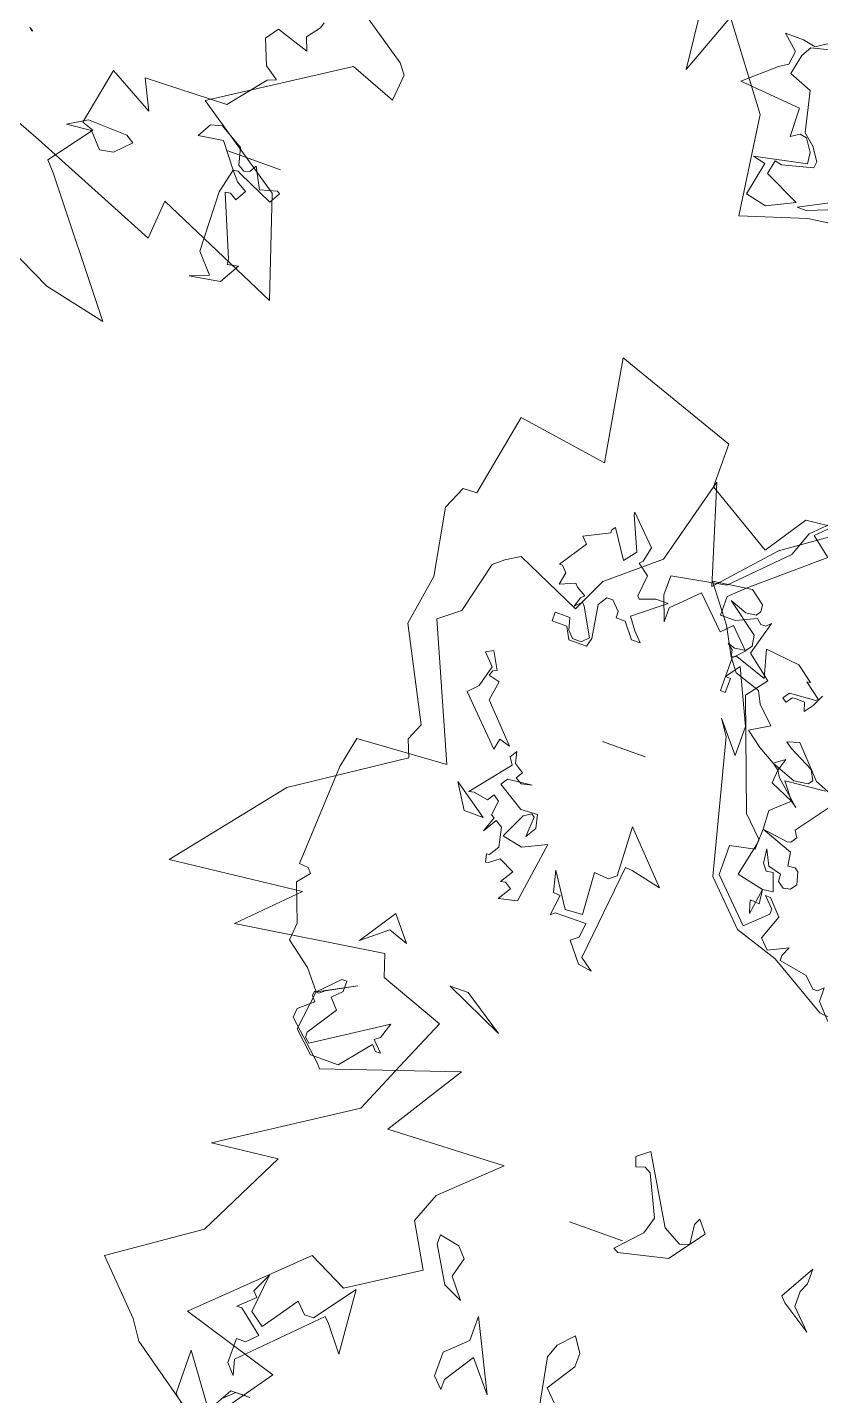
# Model space of a CAD drawing. Header units: metres. Extents: x -71 to 881, y -503 to 661.
# Drawn here: x 125.75 to 128.91, y 494.96 to 500.4 of the extents above; entities that cross this region are included whole.
import ezdxf

# ---------------------------------------------------------------- set-up
doc = ezdxf.new("R2010")
doc.units = ezdxf.units.M
doc.layers.add('ARBRE', color=100, linetype='Continuous', lineweight=13, true_color=0x00ff3f)

# ---------------------------------------------------------------- blocks, each defined once
blk = doc.blocks.new('WMF2', base_point=(0, 0.01))
at = {"color": 251, "lineweight": 0, "true_color": 0x636466}
for points in [[(175.85, -184.22), (183.13, -179.1), (188.97, -172.64), (192.5, -184.13), (195.26, -173.72), (200.97, -168.92), (202.85, -164.87), (210.8, -168.41), (212.43, -167.44), (213.62, -166.42), (215.13, -160.27), (217.5, -158.38), (210.72, -142.97), (221.5, -142.28), (222.26, -138.6), (222.84, -126.51), (221.75, -126.41), (221.24, -125.83), (222.46, -124.38), (220.76, -119.93), (220.93, -117.85), (217.92, -115.52), (216.01, -113.25), (211.75, -115.52), (215.09, -113.71), (215.69, -113.21), (216.23, -113.25), (216.29, -112.71), (215.78, -112.1), (217.44, -110.7), (217.53, -109.6), (213.13, -105.6), (212.64, -105.02), (197.13, -110.25), (202.88, -101.16), (188.84, -101.73), (195.03, -95.86), (196.4, -92.3), (193.55, -87.25), (201.48, -82.18), (206.17, -84.52), (217.5, -73.62), (205.76, -70.03), (212.07, -61.12)], [(135.29, -33.25), (133.39, -15.7), (130.63, -23.1), (123.64, -13.73), (121.99, -1.9), (114.39, -4.34), (111.72, -4.67)], [(46.84, -91.88), (40.14, -89.34), (24.4, -82.93), (24.01, -87.6), (8.81, -80.93), (12.69, -92.64), (23.58, -100.08), (8.83, -109.56), (3.27, -107.44), (3.01, -110.61), (3.9, -111.79), (16.57, -120.44)], [(122.03, -4.59), (121.2, -8.62), (122.72, -8.94), (116.58, -10.22), (116.74, -11.56), (117.68, -13), (118.53, -13.17), (119.53, -12.5), (119.62, -15.95), (127.05, -16.59), (123.52, -19.64), (122.5, -20.31), (122.25, -21.93), (124.05, -23.52), (121.84, -23.52), (120.32, -23.2), (118.31, -24.55)], [(117.23, -23.8), (120.73, -22.94), (121.42, -21.76), (121.9, -19.39), (119.14, -18.3), (118.02, -13.51), (116.67, -12.35), (115.65, -10.82), (115.72, -10.05), (119.34, -9.11), (120.19, -9.29), (120.53, -7.61), (116.29, -5.59), (119.5, -4.04), (122.03, -4.59), (122.03, -4.59)], [(100.3, -13.3), (97.37, -13.9), (96.16, -13.9), (102.61, -9.16), (103.21, -9.75), (114.9, -5.14), (116, -5.14), (100.3, -13.3), (100.3, -13.3)], [(177.55, -183.87), (181.35, -183.49), (184.59, -178.67), (192.69, -183.49), (192.69, -188.7), (207.51, -193.95), (205.44, -181.84), (216.23, -183.49), (218.11, -173.58), (219.76, -173.52), (220.92, -170.8), (219.49, -162.84), (220.49, -156.77), (215.08, -146.26), (215.94, -144.26), (215.12, -142.21), (227.2, -134.24), (237.13, -121.84), (221.43, -123.58), (227.53, -117.47), (210.08, -120.09), (209.21, -117.47), (201.41, -114.58), (204.04, -108.47), (206.64, -102.36), (221.47, -92.77), (213.62, -93.64), (218.84, -83.17), (228.67, -76.4), (223.08, -70.7), (221.59, -68.47), (214.46, -63.39)], [(39.13, -76.49), (33.51, -73.76), (26.05, -72.12), (37.25, -86.3), (38.33, -87.51), (34.61, -92.45), (35.99, -92.94), (34.69, -99.75), (29.28, -96.73), (30.97, -100.19), (21.09, -100.49), (17.67, -104.7), (16.66, -105.12), (18.28, -106.23), (19.48, -109.18), (18.41, -110.67), (14.49, -109.41), (15.1, -110.95), (13.93, -112.47), (13.73, -113.15)], [(214.27, -63.08), (215.5, -64.29), (215.56, -69.52), (211.34, -63.72), (209.67, -66.67), (207.37, -66.7)], [(207.85, -66.7), (209.07, -66.69), (210.27, -65.56)], [(175.5, -76.59), (176.66, -82.74), (176.09, -84.36), (174.47, -86.09), (173.31, -84.36), (173.31, -82.74), (175.5, -79.36), (168.32, -72.18)], [(211.1, -72.56), (210.01, -72.56), (208.8, -73.77), (211.73, -76.09), (212.35, -76.09), (210.51, -77.8), (211.1, -78.4), (210.01, -80.71), (210.51, -76.09), (208.8, -74.88), (205.88, -79.01), (204.66, -77.8), (203.56, -77.8), (200.04, -82.55), (199.42, -74.88), (201.73, -77.8), (202.34, -78.4), (210.51, -70.25), (210.01, -68.43), (211.1, -69.64), (211.1, -72.56), (211.1, -72.56)], [(184.65, -79.77), (186.95, -76.25), (186.95, -75.04), (188.18, -76.25), (188.18, -79.17), (185.74, -81.48), (185.74, -84.42), (181.72, -76.25), (184.65, -79.77), (184.65, -79.77)], [(18.5, -90.74), (17.84, -93.61), (20.02, -96.45), (22.98, -96.02), (22.05, -97.63), (20.72, -98), (17.93, -96.37), (17.41, -94.37), (16.65, -93.94), (15.97, -94.11), (15.49, -94.96), (14.21, -92.52), (12.21, -93.06), (11.86, -92.86), (12.6, -91.6), (16.89, -93.51), (17.23, -93.72), (17.84, -93.61), (16.91, -92.52), (15.64, -91.79), (16.37, -90.52), (17.22, -91.02), (17.83, -90.91), (14.87, -83.79), (14.78, -83.17), (13.49, -83.45), (14.87, -81.07), (17.86, -80.56), (18.47, -80.47), (16.28, -81.33), (18.28, -83.52), (18.5, -90.74), (18.5, -90.74)], [(193.06, -90.68), (193.06, -91.77), (190.63, -91.29), (189.54, -90.08), (190.15, -87.76), (188.32, -85.45), (190.63, -86.53), (193.06, -90.68), (193.06, -90.68)], [(30.71, -93.26), (29.79, -92.67), (31.51, -90.88), (33.12, -90.61), (34.74, -92.37), (37.69, -92.07), (35.5, -93.43), (30.71, -93.26), (30.71, -93.26)], [(12.72, -95.5), (19.16, -95.5), (12.72, -95.5), (12.72, -95.5)], [(151.83, -99.7), (151.83, -97.88), (149.53, -95.56), (153.05, -97.88), (153.66, -98.49), (151.35, -102.62), (151.35, -100.8), (151.83, -99.7), (151.83, -99.7)], [(173.74, -97.12), (171.08, -99.94), (170.47, -101.94), (172.73, -106.71), (173.49, -107.11), (174.53, -106.76), (174.92, -107.91), (173.5, -109.02), (168.96, -101.3), (166.77, -100.11), (165.62, -100.49), (165.9, -102.84), (165.52, -103.6), (164.39, -102.19), (167.39, -98.11), (173.12, -96.81), (173.74, -97.12), (173.74, -97.12)], [(173.09, -98.24), (179.55, -98.24), (173.09, -98.24), (173.09, -98.24)], [(45.08, -100.81), (45.46, -101.12), (45.03, -100.9), (45.08, -100.81), (45.08, -100.81)], [(216.62, -108.51), (216.01, -113.25), (213.7, -115.58), (213.1, -115.58), (213.1, -114.35), (214.19, -113.25), (213.1, -112.03), (215.41, -108.51), (215.41, -107.9), (214.8, -107.41), (206.64, -112.66), (207.25, -110.82), (207.86, -110.33), (206.64, -109.11), (207.25, -109.11), (207.86, -109.72), (210.77, -106.2), (214.19, -106.2), (216.62, -108.51), (216.62, -108.51)], [(194.63, -115.87), (201.7, -119.08), (199.51, -119.1), (194.63, -115.87), (194.63, -115.87)], [(208.1, -122), (210.46, -122.83), (213.34, -120.5), (210.43, -124.86), (208.1, -122), (208.1, -122)], [(190.5, -128.76), (189.64, -129.45), (189.46, -131.17), (193.19, -131.13), (193.65, -130.73), (193.32, -133.22), (194.17, -133.3), (194.78, -135.8), (192.24, -131.89), (190.15, -132.02), (190.49, -137.07), (188.78, -136.9), (187.93, -137.58), (188.18, -143.5), (182.86, -137.92), (186.5, -138.74), (187.36, -138.82), (188.57, -127.35), (187.03, -126.24), (188.66, -126.48), (190.5, -128.76), (190.5, -128.76)], [(167.53, -134.78), (172.77, -136.49), (177.52, -141.23), (181.55, -156.93), (182.76, -158.76), (179.84, -155.24), (179.84, -158.76), (182.76, -165.09), (183.97, -163.4), (183.36, -163.4), (183.36, -161.69), (183.97, -161.69), (183.97, -165.71), (182.76, -166.93), (185.07, -169.24), (186.28, -168.03), (189.83, -171.55), (192.73, -168.64), (192.73, -166.93), (193.83, -169.85), (193.83, -172.16), (187.38, -173.37), (181.55, -179.23), (180.45, -182.15), (178.13, -184.47)], [(177.52, -184.47), (179.84, -182.15), (177.52, -180.32), (185.07, -173.85), (186.89, -172.16), (186.89, -169.85), (185.07, -169.85), (182.76, -170.95), (182.15, -170.45), (181.55, -170.45), (181.05, -170.95), (182.15, -166.93), (179.21, -164.61), (181.05, -162.17), (176.31, -149.38), (174, -147.07), (174, -145.86), (176.91, -145.25), (176.91, -141.71), (172.29, -137.1), (169.85, -139.41), (169.85, -140.01), (171.07, -141.23), (170.45, -141.23), (168.76, -139.41), (169.85, -136.49), (168.76, -135.38), (166.44, -136.49), (166.93, -135.38), (166.93, -134.78), (163.52, -134.17), (162.29, -132.95), (161.69, -132.95), (161.08, -133.55), (161.08, -131.86), (159.38, -130.03)], [(154.74, -130.03), (160.6, -130.65), (167.53, -134.78), (167.53, -134.78)], [(198.96, -132.02), (199.76, -132.54), (200.36, -132.4), (199.38, -133.95), (201.26, -134.85), (202.39, -133.98), (202.72, -133.9), (202.93, -134.84), (202.59, -134.91), (201.88, -136.06), (202.37, -138.31), (203.19, -138.84), (204.17, -137.22), (203.51, -139.04), (203.93, -139.29), (203.69, -141.03), (204.43, -141.55), (204.96, -140.74), (206.69, -141.04), (207.29, -140.91), (203.63, -145.45), (204.17, -146.3), (203.66, -147.12), (203.34, -145.79), (202.2, -145.06), (202.72, -144.26), (201.92, -143.8), (200.66, -144.08), (203.6, -143.77), (204.12, -142.96), (200.96, -141), (198.96, -141.1), (198.59, -139.51), (199.36, -138.28), (199.2, -140.69), (199.61, -140.96), (200.47, -140.41), (201.83, -137.47), (199.42, -136.95), (196.65, -138.27), (197.74, -130.97), (199.93, -130.47), (198.96, -132.02), (198.96, -132.02)], [(208.87, -141.57), (204.74, -138.66), (207.06, -138.66), (208.87, -141.57), (208.87, -141.57)], [(172.09, -138.69), (172.45, -139.76), (172.53, -140.18), (171.42, -140.08), (171.62, -141.79), (170.39, -141.96), (171.14, -144.02), (171.94, -143.9), (172.54, -144.66), (172.74, -146.37), (171.85, -144.55), (170.26, -144.14), (170.19, -143.29), (169.43, -142.72), (168.61, -142.9), (168.09, -143.61), (168.48, -145.07), (168.92, -145.41), (169.79, -145.28), (170.04, -146.94), (173.91, -148.36), (170.8, -147.91), (170.41, -148.01), (169.9, -148.71), (170.41, -149.48), (167.33, -153.6)], [(168.63, -154.89), (173.09, -154.46), (173.45, -154.42), (171.93, -152.49), (171.21, -151.97), (174.13, -154.55), (174.64, -155.32), (175.4, -155.88), (172.47, -154.78), (170.8, -155.02), (170.42, -155.53), (171.04, -156.68), (174.04, -158.22), (174.74, -158.74), (173.33, -159.18), (169.98, -155.59), (167.94, -154.77)], [(172.66, -165.09), (173.31, -163.69), (174.06, -162.7), (174.38, -163.72), (175.5, -163.78), (175.85, -163.73), (176.42, -162.98), (176.92, -163.36), (176.35, -164.1), (173.23, -164.33), (173.04, -164.58), (174.93, -166.01), (174.5, -166.07), (176.45, -167.55), (180.59, -167.98), (179.68, -164.7), (183.52, -166.03), (184.12, -165.76), (184.28, -166.58), (184.98, -167.12), (184.09, -166.85), (182.78, -167.03), (182.25, -167.74), (182.48, -169.01), (186.32, -171.88), (184.25, -171.11), (183.02, -171.28), (182.66, -171.8), (182.73, -172.63), (184.43, -173.9), (189.08, -173.24), (185.87, -169.02), (184.12, -165.76), (182.95, -164.22), (179.83, -163.17), (179.13, -161.78), (177.11, -159.84), (179.39, -158.51), (177.45, -157.05), (175.4, -155.88), (174.19, -156.77), (174.64, -155.32), (174.73, -153.72), (171.93, -152.49), (174.04, -150.58), (173.91, -148.36), (173.97, -146.62), (174.86, -142.5), (171.62, -141.79), (172.09, -138.69), (172.09, -138.69)], [(208.96, -155.15), (209.4, -154.92), (209.63, -154.33), (208.3, -153.97), (208.67, -151.63), (204.64, -147.41), (205.96, -147.79), (206.24, -146.5), (211.37, -151.69), (210.33, -152.81), (209.63, -155.34), (210.96, -156.71), (210.11, -157.18), (208.96, -155.15), (208.96, -155.15)], [(189.52, -151.57), (194.75, -151.57), (189.52, -151.57), (189.52, -151.57)], [(203.13, -162.67), (204.93, -162.67), (204.93, -163.71), (203.13, -163.71), (202.75, -162.29), (202.01, -161.54), (200.96, -161.54), (200.21, -162.29), (202.01, -165.5), (202.37, -165.88), (203.13, -165.12), (202.75, -166.25), (202.37, -166.64), (203.5, -167.31), (203.82, -167.68), (205.6, -166.93), (205.31, -168.42), (205.98, -169.09), (206.34, -169.09), (204.18, -172.31), (204.93, -173.05), (202.01, -174.48), (202.01, -174.86), (201.7, -175.24), (199.54, -172.01), (198.43, -173.43), (200.21, -177.4), (200.21, -177.69), (197, -174.48), (197.38, -172.69), (197.76, -172.31), (196.33, -171.27), (196.63, -168.73), (196.33, -168.42), (194.53, -169.09), (193.04, -169.09), (196.63, -166.25), (195.57, -164.83), (194.53, -163.71), (195.57, -163.71), (197, -165.5), (198.12, -165.5), (198.12, -166.25), (199.17, -167.31), (199.92, -167.31), (200.59, -166.25), (199.92, -162.29), (200.21, -161.25), (202.37, -161.25), (203.13, -162.67), (203.13, -162.67)]]:
    blk.add_lwpolyline(points, dxfattribs=at)

msp = doc.modelspace()

# ---------------------------------------------------------------- block references
at = {"layer": 'ARBRE', "color": 251, "lineweight": 5, "true_color": 0x636466, "xscale": 0.03451886634015593, "yscale": 0.03451886634015593, "zscale": 0.03451886634015593, "rotation": 160.1685466476646}
for p in [(132.5184, 498.161), (126.0504, 496.5844), (132.5865, 490.3594)]:
    msp.add_blockref('WMF2', p, dxfattribs=at)

doc.saveas('drawing.dxf')
